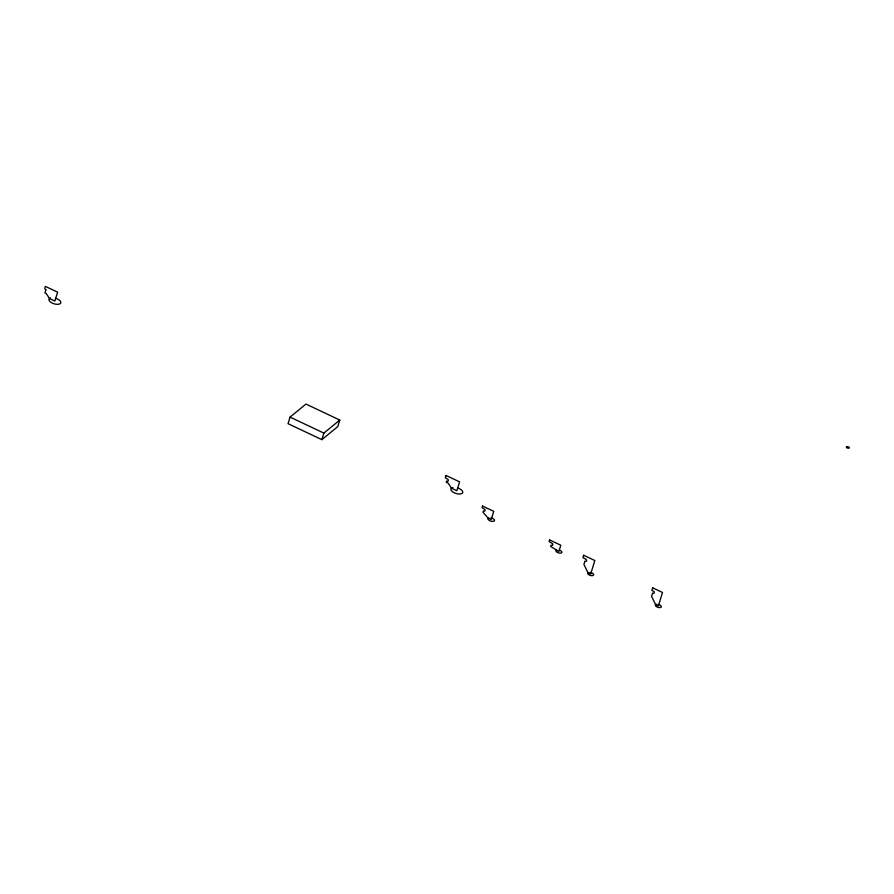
<?xml version="1.0" encoding="UTF-8"?>
<svg xmlns="http://www.w3.org/2000/svg" width="894" height="894" viewBox="0 0 894 894"><rect width="100%" height="100%" fill="white"/><g stroke="black" fill="none" stroke-linecap="round" stroke-linejoin="round"><path stroke-width="1.34" d="M290.058 417.118L288.036 423.678L321.862 439.647L337.764 426.606L339.787 420.046L305.96 404.077L290.058 417.118L323.896 433.087L339.787 420.046M321.862 439.647L323.896 433.087M658.096 604.4A3.095 1.43 17.2 0 1 661.236 607.026A3.095 1.43 17.2 0 1 656.632 606.758A3.095 1.43 17.2 0 1 656.643 604.322M590.431 572.473A3.095 1.43 17.2 0 1 593.56 575.088A3.095 1.43 17.2 0 1 588.956 574.82A3.095 1.43 17.2 0 1 588.967 572.384M55.618 298.283A6.202 2.872 17.2 0 1 60.524 303.379A6.202 2.872 17.2 0 1 51.785 302.865A6.202 2.872 17.2 0 1 50.511 297.981M490.918 517.827A3.475 1.609 17.2 0 1 494.505 520.632A3.475 1.609 17.2 0 1 489.778 520.721A3.475 1.609 17.2 0 1 488.638 517.872M559.398 550.145A3.095 1.43 17.2 0 1 561.678 552.671A3.095 1.43 17.2 0 1 557.375 552.414A3.095 1.43 17.2 0 1 556.582 549.989M457.594 487.968A6.202 2.872 17.2 0 1 462.421 493.142A6.202 2.872 17.2 0 1 453.403 492.348A6.202 2.872 17.2 0 1 452.934 487.554M45.885 289.824L44.957 292.941L46.298 293.578L49.461 298.495L54.88 301.054L57.618 292.17L45.415 286.415L44.7 288.706L45.885 289.824M446.028 475.463L445.324 477.754L447.928 479.363A1.263 1.062 50.6 0 1 447.313 481.33L446.642 480.994L446.24 482.302L448.263 483.263L451.436 488.18L456.845 490.739L459.594 481.855L446.028 475.463M482.559 506.049L482.045 507.691L484.649 509.301A1.263 1.062 50.6 0 1 484.045 511.267L483.375 510.932L482.961 512.24L488.169 518.118L491.197 519.559L493.745 511.334L482.559 506.049M549.62 539.954L549.106 541.596L552.391 543.518A1.263 1.062 50.6 0 1 551.788 545.485L551.106 545.161L550.704 546.48L558.873 551.486L560.806 545.239L549.62 539.954M583.659 555.263L582.944 557.565L586.229 559.488A1.263 1.062 50.6 0 1 585.626 561.454L584.944 561.13L583.927 564.416L587.973 572.741L590.677 574.015L594.845 560.549L583.659 555.263M652.687 587.839L651.871 590.465L653.905 591.415A1.263 1.062 50.6 0 1 653.29 593.381L652.62 593.068L651.603 596.343L655.648 604.668L658.353 605.942L662.521 592.476L652.687 587.839M846.629 447.581A1.553 0.715 17.2 0 0 849.199 448.039A1.553 0.715 17.2 0 0 847.635 446.631A1.553 0.715 17.2 0 0 846.629 447.581"/></g></svg>
